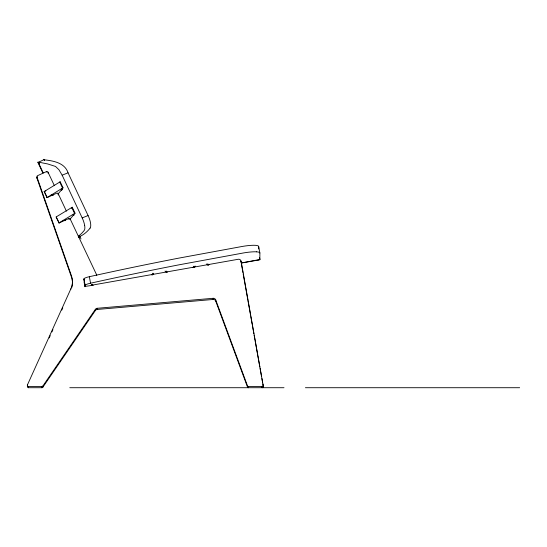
<?xml version="1.0" encoding="UTF-8"?>
<svg xmlns="http://www.w3.org/2000/svg" width="547" height="547" viewBox="0 0 547 547"><rect width="100%" height="100%" fill="white"/><g stroke="black" fill="none" stroke-linecap="round" stroke-linejoin="round"><path stroke-width="0.82" d="M151.457 274.874L152.661 274.423A1.231 1.21 0 0 0 153.673 273.24M241.22 262.97L259.852 259.51L259.873 253.049L258.683 246.547A17.559 3.002 -10.3 0 0 255.463 245.329A16.943 2.892 -10.3 0 0 242.711 246.369L178.363 258.211A598.835 102.344 -10.3 0 0 89.359 276.7M27.459 384.842A1.231 1.21 0 0 0 28.581 386.551L41.846 386.551A1.231 1.21 0 0 0 42.864 386.018L95.376 309.342A2.462 2.42 0 0 1 97.202 308.289L213.186 298.293A2.462 2.42 0 0 1 215.709 299.879L247.449 385.751A1.231 1.21 0 0 0 248.605 386.551L248.605 387.714A1.231 1.21 0 0 1 247.449 386.92L215.709 301.041A2.462 2.42 0 0 0 213.186 299.462L97.202 309.452A2.462 2.42 0 0 0 95.376 310.511L42.864 387.18A1.231 1.21 0 0 1 41.846 387.714L28.581 387.714A1.231 1.21 0 0 1 27.459 386.011L27.459 384.842L70.939 288.659A17.572 17.306 0 0 0 71.507 275.996L36.998 177.139A1.231 1.21 0 0 1 37.64 175.642L46.406 171.621A1.231 1.21 0 0 1 48.04 172.209L54.392 185.693M49.196 337.916L50.221 335.66M51.917 331.906L52.936 329.65M61.77 310.115L62.789 307.858M74.098 214.998L73.257 215.368L73.749 215.34M57.989 194.048L61.537 189.836L62.351 189.515M71.342 208.27L72.231 207.217L56.15 216.94L59.035 223.005L68.648 218.595A1.231 1.21 0 0 1 70.283 219.183L96.511 274.56A2.462 2.42 0 0 1 96.73 275.353M69.729 219.532L75.069 213.207L72.231 207.217M46.946 197.652L63.008 187.799M53.449 195.012L52.498 195.122A1.231 1.21 0 0 1 51.103 194.876M65.366 220.455L64.908 220.728M58.973 222.937L75.021 213.18M60.17 181.809L44.095 191.594L45.873 190.876M71.725 207.381L74.563 213.378M93.284 285.254L85.1 286.389L83.917 278.902A7.364 1.258 -10.3 0 1 89.359 276.7L90.542 283.202A7.364 1.258 -10.3 0 0 85.12 285.404L85.1 286.389M52.82 195.395L52.498 195.122M167.512 272.126L166.493 271.975A1.231 1.21 0 0 1 165.071 271.032M37.948 162.48L44.034 159.642M38.379 163.403L39.138 163.047M78.501 237.528L80.019 236.824M46.967 197.645L56.635 193.221A1.231 1.21 0 0 1 58.269 193.809L66.406 211.142M63.117 220.25A1.231 1.21 0 0 0 64.512 220.496L65.606 220.167M62.105 189.823L61.237 190.021L63.055 187.833L60.218 181.843M43.234 172.948L38.912 163.676L39.651 163.382M38.912 163.676A1.231 0.397 68.4 0 1 38.81 162.172L47.719 163.956L55.514 166.445L58.919 169.72L62.146 175.17L68.06 172.831L88.088 215.552A11.104 3.562 68.4 0 1 89.558 219.203A9.996 3.207 68.4 0 1 90.576 223.238A10.899 3.494 68.4 0 1 90.077 228.065M62.146 175.17L82.173 217.891L88.088 215.552M56.156 217.029L59.206 222.937M208.222 265.008L209.207 264.604L208.004 264.625A1.231 1.21 0 0 1 206.67 263.948M83.917 279.879L84.361 279.804M91.554 284.467A1.231 1.21 0 0 0 92.812 285.021L238.26 259.271A2.462 2.42 0 0 1 241.118 261.234L263.298 386.291A1.231 1.21 0 0 1 262.088 387.714L262.088 386.551A1.231 1.21 0 0 0 263.298 385.129M241.289 263.059L259.852 259.784L259.565 258.129M152.551 274.874L152.661 274.423M193.946 267.538L192.975 267.462L194.164 267.08A1.231 1.21 0 0 0 195.163 266.081M248.605 386.551L262.088 386.551M69.784 387.714L284.009 387.714M305.417 387.714L519.65 387.714M68.06 172.831C64.854 162.938 53.825 160.934 44.717 159.833A1.231 0.397 68.4 0 0 44.553 160.517M59.712 182.007L62.549 188.004M44.355 191.566L47.192 197.563M44.157 191.553L46.994 197.542M43.869 159.293L44.464 160.565M80.99 238.902L79.465 235.627A1.231 0.397 68.4 0 0 80.156 236.311A235.825 75.602 68.4 0 0 90.105 228.12M37.784 162.131L42.748 172.77M36.998 177.139L36.998 178.301L71.507 277.158A17.572 17.306 0 0 1 71.78 287.565M259.579 257.835L259.873 259.463M207.839 263.729L208.004 265.056M207.839 264.468L207.949 265.069M194 266.184L194.164 267.223M194 266.608L194.055 267.216M166.329 271.08L166.493 272.119M166.329 271.51L166.329 271.818M152.442 273.233L152.661 274.854L152.497 274.273M92.06 284.317L92.211 285.131M92.06 284.741L92.135 285.151M92.06 285.055L92.135 285.459M83.917 278.902L85.1 285.411M84.06 281.862L84.361 283.49M84.655 285.117L84.956 286.744M241.535 264.721L242.506 270.143M242.642 270.915L242.923 272.468M243.196 274.013L247.914 300.337M248.051 301.117L250.547 315.051M250.82 316.604L252.208 324.344M252.488 325.896L253.316 330.538M253.596 332.091L253.876 333.636M254.15 335.188L254.984 339.831M255.121 340.603L257.753 355.318M257.897 356.09L259.832 366.934M260.112 368.48L260.529 370.804M260.666 371.577L261.5 376.227M261.917 378.551L262.608 382.421M262.888 383.967L263.298 386.291M258.615 259.579L258.69 259.989M258.683 246.547L258.683 248.947M247.449 385.751L247.449 386.92M241.118 261.234L241.118 262.396A2.462 2.42 0 0 0 240.379 261.056M215.709 299.879L215.709 301.041M213.186 298.293L213.186 299.462M208.004 264.625L208.004 264.994M97.202 308.289L97.202 309.452M95.376 309.342L95.376 310.511M71.507 275.996L71.507 277.158M70.939 288.659L70.939 289.096M70.283 219.183L70.283 219.62M68.648 218.595L68.648 219.108M58.269 193.809L58.269 194.971M48.04 172.209L48.04 173.153M46.406 171.621L46.406 172.059M42.864 386.018L42.864 387.18M41.846 386.551L41.846 387.714M28.581 386.551L28.581 387.714M256.646 251.832A17.559 3.002 -10.3 0 1 259.859 253.056M90.549 283.202A598.835 102.344 -10.3 0 1 179.553 264.721L243.9 252.878A16.943 2.892 -10.3 0 1 256.646 251.832M36.998 178.301A1.231 1.21 0 0 1 37.463 176.913M78.262 236.242A235.825 75.602 68.4 0 0 84.19 230.458A10.899 3.494 68.4 0 0 84.689 225.603M84.662 225.576A9.996 3.207 68.4 0 0 83.643 221.542A11.104 3.562 68.4 0 0 82.173 217.891M61.469 188.79A1.231 0.397 68.4 0 1 61.537 189.836M73.23 214.308A1.231 0.397 68.4 0 1 73.284 215.32"/></g></svg>
